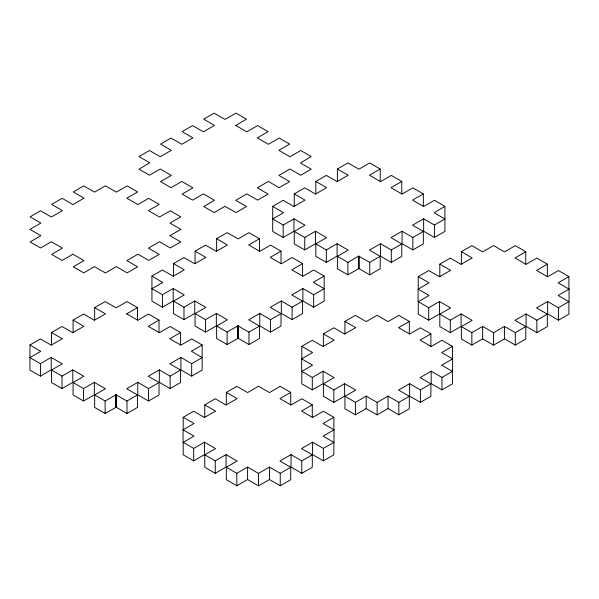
<?xml version="1.0" encoding="UTF-8"?>
<svg xmlns="http://www.w3.org/2000/svg" width="599" height="599" viewBox="0 0 599 599"><rect width="100%" height="100%" fill="white"/><g stroke="black" fill="none" stroke-linecap="round" stroke-linejoin="round"><path stroke-width="0.9" d="M235.736 125.423L246.518 119.201L236.036 113.151L224.954 119.373L214.172 113.151L203.69 119.201L214.472 125.423L203.39 131.825L192.608 125.603L182.126 131.653L192.908 137.875L181.826 144.277L171.044 138.047L160.562 144.104L171.344 150.327L160.262 156.728L149.48 150.499L138.998 156.549L149.78 162.778L138.998 169.173L149.48 175.222L160.262 169L171.344 175.402L160.562 181.624L171.044 187.674L181.826 181.452L192.908 187.846L182.126 194.076L192.608 200.126L203.39 193.904L214.472 200.298L203.69 206.528L214.172 212.578L224.954 206.348L236.036 212.578L246.518 206.528L235.736 200.298L246.818 193.904L257.6 200.126L268.082 194.076L257.3 187.846L268.382 181.452L279.164 187.674L289.646 181.624L278.864 175.402L289.946 169L300.728 175.222L311.21 169.173L300.428 162.95L311.21 156.549L300.728 150.499L289.946 156.728L278.864 150.327L289.646 144.104L279.164 138.047L268.382 144.277L257.3 137.875L268.082 131.653L257.6 125.603L246.818 131.825L235.707 125.408M169.914 235.721L180.898 229.38L169.966 223.068L180.748 216.845L170.266 210.796L159.484 217.018L148.402 210.623L159.184 204.394L148.702 198.344L137.92 204.573L126.838 198.172L137.62 191.942L127.138 185.892L116.356 192.122L105.424 185.81L94.492 192.122L83.71 185.892L73.228 191.942L84.01 198.172L72.928 204.573L62.146 198.344L51.664 204.394L62.446 210.623L51.364 217.018L40.582 210.796L30.1 216.845L40.882 223.068L29.95 229.38L40.882 235.692L30.1 241.921L40.582 247.971L51.364 241.741L62.446 248.143L51.664 254.373L62.146 260.423L72.928 254.193L84.01 260.595L73.228 266.817L83.71 272.867L94.492 266.645L105.424 272.957L116.356 266.645L127.138 272.867L137.62 266.817L126.838 260.595L137.98 254.163L148.702 260.423L159.184 254.373L148.402 248.143L159.484 241.741L170.266 247.971L180.748 241.921L169.966 235.692M29.95 357.438L29.95 344.994L40.433 338.944L51.215 345.166L62.296 338.764L51.514 332.542L51.514 344.994M51.514 332.542L61.996 326.492L72.779 332.715L83.86 326.32L73.078 320.091L73.078 332.542M73.078 320.091L83.561 314.041L94.343 320.263L105.424 313.869L94.642 307.639L94.642 320.091M94.642 307.639L105.125 301.589L116.206 307.819L126.988 301.589L137.47 307.639L137.47 320.091M151.936 288.516L151.936 276.072L162.419 270.022L173.201 276.244L184.282 269.842L173.5 263.62L173.5 276.072M173.5 263.62L183.983 257.57L194.765 263.792L205.846 257.398L195.064 251.168L195.064 263.62M195.064 251.168L205.547 245.118L216.329 251.34L227.41 244.946L216.628 238.716L216.628 251.168M216.628 238.716L227.111 232.667L238.192 238.896L248.974 232.667L259.457 238.716L259.457 251.168M272.695 218.8L272.695 206.348L283.177 200.298L293.959 206.528L305.041 200.126L294.259 193.904L294.259 206.348M294.259 193.904L304.741 187.846L315.523 194.076L326.605 187.674L315.823 181.452L315.823 193.904M315.823 181.452L326.305 175.402L337.087 181.624L348.169 175.222L337.387 169L337.387 181.452M337.387 169L347.869 162.95L358.951 169.173L369.733 162.95L380.215 169L380.215 181.452M29.95 357.618L40.433 363.668L51.215 357.438L51.215 369.89L40.433 376.12L29.95 370.062L29.95 357.618L40.732 351.388L29.95 344.994M151.936 288.696L162.419 294.745L173.201 288.516L173.201 300.968L162.419 307.197L151.936 301.14L151.936 288.696L162.718 282.466L151.936 276.072M272.695 218.972L283.177 225.022L293.959 218.8L293.959 231.251L283.177 237.474L272.695 231.424L272.695 218.972L283.477 212.75L272.695 206.348M126.688 313.869L137.47 307.639M259.457 238.716L248.675 244.946L259.756 251.34L270.538 245.118L281.021 251.168L281.021 263.62M380.215 169L369.433 175.222L380.515 181.624L391.297 175.402L401.779 181.452L401.779 193.904M51.514 370.062L61.996 376.12L72.779 369.89L72.779 382.342L61.996 388.564L51.514 382.514L51.514 370.062L62.296 363.84L51.215 357.438M173.5 301.14L183.983 307.197L194.765 300.968L194.765 313.419L183.983 319.641L173.5 313.591L173.5 301.14L184.282 294.918L173.201 288.516M294.259 231.424L304.741 237.474L315.523 231.251L315.523 243.703L304.741 249.925L294.259 243.875L294.259 231.424L305.041 225.202L293.959 218.8M159.035 332.542L159.035 320.091L148.252 326.32L159.334 332.715L170.116 326.492L180.599 332.542L180.599 344.994M281.021 251.168L270.239 257.398L281.32 263.792L292.102 257.57L302.585 263.62L302.585 276.072M401.779 181.452L390.997 187.674L402.079 194.076L412.861 187.846L423.343 193.904L423.343 206.348M73.078 382.514L83.561 388.564L94.343 382.342L94.343 394.793L83.561 401.016L73.078 394.966L73.078 382.514L83.86 376.292L72.779 369.89M195.064 313.591L205.547 319.641L216.329 313.419L216.329 325.871L205.547 332.093L195.064 326.043L195.064 313.591L205.846 307.369L194.765 300.968M315.823 243.875L326.305 249.925L337.087 243.703L337.087 256.147L326.305 262.377L315.823 256.327L315.823 243.875L326.605 237.646L315.523 231.251M180.599 332.542L169.817 338.764L180.898 345.166L191.68 338.944L202.162 344.994L202.162 357.438M302.585 263.62L291.803 269.842L302.884 276.244L313.666 270.022L324.149 276.072L324.149 288.516M423.343 193.904L412.561 200.126L423.643 206.528L434.425 200.298L444.907 206.348L444.907 218.8M137.77 382.342L137.77 394.793L148.552 401.016L159.035 394.966L159.035 382.514L148.552 388.564L137.77 382.342L126.688 388.744L137.47 394.966L137.47 407.417L126.988 413.467L116.206 407.238L105.125 413.467L94.642 407.417L94.642 394.966L105.424 388.744L94.343 382.342M259.756 313.419L259.756 325.871L270.538 332.093L281.021 326.043L281.021 313.591L270.538 319.641L259.756 313.419L248.675 319.821L259.457 326.043L259.457 338.495L248.974 344.545L238.192 338.315L227.111 344.545L216.628 338.495L216.628 326.043L227.41 319.821L216.329 313.419M380.515 243.703L380.515 256.147L391.297 262.377L401.779 256.327L401.779 243.875L391.297 249.925L380.515 243.703L369.433 250.097L380.215 256.327L380.215 268.771L369.733 274.821L358.951 268.599L347.869 274.821L337.387 268.771L337.387 256.327L348.169 250.097L337.087 243.703M94.642 394.966L105.125 401.016L115.907 394.793L126.988 401.016L137.47 394.966M202.162 344.994L191.381 351.216L202.162 357.618L202.162 370.062L191.68 376.12L180.898 369.89L180.898 357.438L191.68 363.668L202.162 357.618M159.334 369.89L159.334 382.342L170.116 388.564L180.599 382.514L180.599 370.062L170.116 376.12L159.334 369.89L148.252 376.292L159.035 382.514M180.898 357.438L169.817 363.84L180.599 370.062M216.628 326.043L227.111 332.093L237.893 325.871L248.974 332.093L259.457 326.043M324.149 276.072L313.367 282.294L324.149 288.696L324.149 301.14L313.666 307.197L302.884 300.968L302.884 288.516L313.666 294.745L324.149 288.696M337.387 256.327L347.869 262.377L358.651 256.147L369.733 262.377L380.215 256.327M444.907 206.348L434.125 212.75L444.907 218.972L444.907 231.424L434.425 237.474L423.643 231.251L423.643 218.8L434.425 225.022L444.907 218.972M281.32 300.968L281.32 313.419L292.102 319.641L302.585 313.591L302.585 301.14L292.102 307.197L281.32 300.968L270.239 307.369L281.021 313.591M302.884 288.516L291.803 294.918L302.585 301.14M402.079 231.251L402.079 243.703L412.861 249.925L423.343 243.875L423.343 231.424L412.861 237.474L402.079 231.251L390.997 237.646L401.779 243.875M423.643 218.8L412.561 225.202L423.343 231.424M418.252 289.055L418.252 276.603L428.734 270.553L439.516 276.775L450.598 270.381L439.816 264.152L439.816 276.603M439.816 264.152L450.298 258.102L461.08 264.331L472.162 257.929L461.38 251.707L461.38 264.152M461.38 251.707L471.862 245.657L482.644 251.879L493.576 245.568L504.508 251.879L515.29 245.657L525.772 251.707L525.772 264.152M301.806 358.771L301.806 346.327L312.289 340.269L323.071 346.499L334.152 340.097L323.37 333.875L323.37 346.327M323.37 333.875L333.853 327.825L344.635 334.047L355.716 327.646L344.934 321.423L344.934 333.875M344.934 321.423L355.417 315.373L366.199 321.596L377.13 315.284L388.062 321.596L398.844 315.373L409.327 321.423L409.327 333.875M183.204 429.738L183.204 417.286L193.687 411.236L204.469 417.466L215.55 411.064L204.768 404.842L204.768 417.286M204.768 404.842L215.251 398.784L226.033 405.014L237.114 398.612L226.332 392.39L226.332 404.842M226.332 392.39L236.815 386.34L247.597 392.562L258.528 386.25L269.46 392.562L280.242 386.34L290.725 392.39L290.725 404.842M418.102 301.589L418.102 289.145L429.034 282.833L418.252 276.603M301.656 371.313L301.656 358.861L312.588 352.549L301.806 346.327M183.054 442.272L183.054 429.827L193.986 423.515L183.204 417.286M418.252 301.679L428.734 307.729L439.516 301.507L439.516 313.951L428.734 320.18L418.252 314.131L418.252 301.679L429.034 295.457L418.102 289.145M301.806 371.395L312.289 377.445L323.071 371.223L323.071 383.674L312.289 389.897L301.806 383.847L301.806 371.395L312.588 365.173L301.656 358.861M183.204 442.361L193.687 448.411L204.469 442.189L204.469 454.641L193.687 460.863L183.204 454.813L183.204 442.361L193.986 436.139L183.054 429.827M525.772 251.707L514.99 257.929L526.072 264.331L536.854 258.102L547.336 264.152L547.336 276.603M409.327 321.423L398.545 327.646L409.626 334.047L420.408 327.825L430.891 333.875L430.891 346.327M290.725 392.39L279.943 398.612L291.024 405.014L301.806 398.784L312.289 404.842L312.289 417.286M439.816 314.131L450.298 320.18L461.08 313.951L461.08 326.403L450.298 332.632L439.816 326.575L439.816 314.131L450.598 307.901L439.516 301.507M323.37 383.847L333.853 389.897L344.635 383.674L344.635 396.126L333.853 402.348L323.37 396.298L323.37 383.847L334.152 377.625L323.071 371.223M204.768 454.813L215.251 460.863L226.033 454.641L226.033 467.085L215.251 473.315L204.768 467.265L204.768 454.813L215.55 448.584L204.469 442.189M547.336 264.152L536.554 270.381L547.636 276.775L558.418 270.553L568.9 276.603L568.9 289.055M430.891 333.875L420.109 340.097L431.19 346.499L441.972 340.269L452.455 346.327L452.455 358.771M312.289 404.842L301.507 411.064L312.588 417.466L323.37 411.236L333.853 417.286L333.853 429.738M526.072 313.951L526.072 326.403L536.854 332.632L547.336 326.575L547.336 314.131L536.854 320.18L526.072 313.951L514.99 320.353L525.772 326.575L525.772 339.027L515.29 345.076L504.508 338.854L493.576 345.166L482.644 338.854L471.862 345.076L461.38 339.027L461.38 326.575L472.162 320.353L461.08 313.951M409.626 383.674L409.626 396.126L420.408 402.348L430.891 396.298L430.891 383.847L420.408 389.897L409.626 383.674L398.545 390.076L409.327 396.298L409.327 408.75L398.844 414.8L388.062 408.57L377.13 414.882L366.199 408.57L355.417 414.8L344.934 408.75L344.934 396.298L355.716 390.076L344.635 383.674M291.084 454.604L279.943 461.035L290.725 467.265L290.725 479.709L280.242 485.759L269.46 479.537L258.528 485.849L247.597 479.537L236.815 485.759L226.332 479.709L226.332 467.265L237.114 461.035L226.033 454.641M461.38 326.575L471.862 332.632L482.644 326.403L493.576 332.715L504.508 326.403L515.29 332.632L525.772 326.575M568.9 276.603L558.118 282.833L569.05 289.145L569.05 301.589M344.934 396.298L355.417 402.348L366.199 396.126L377.13 402.438L388.062 396.126L398.844 402.348L409.327 396.298M452.455 346.327L441.673 352.549L452.604 358.861L452.604 371.313M226.332 467.265L236.815 473.315L247.597 467.085L258.528 473.397L269.46 467.085L280.242 473.315L290.725 467.265M333.853 417.286L323.071 423.515L334.002 429.827L334.002 442.272M547.636 301.507L547.636 313.951L558.418 320.18L568.9 314.131L568.9 301.679L558.418 307.729L547.636 301.507L536.554 307.901L547.336 314.131M569.05 289.145L558.118 295.457L568.9 301.679M431.19 371.223L431.19 383.674L441.972 389.897L452.455 383.847L452.455 371.395L441.972 377.445L431.19 371.223L420.109 377.625L430.891 383.847M452.604 358.861L441.673 365.173L452.455 371.395M312.588 442.189L312.588 454.641L323.37 460.863L333.853 454.813L333.853 442.361L323.37 448.411L312.588 442.189L301.507 448.584L312.289 454.813L312.289 467.265L301.806 473.315L291.024 467.085L291.024 454.641L301.806 460.863L312.289 454.813M334.002 429.827L323.071 436.139L333.853 442.361M159.035 320.091L148.552 314.041L137.77 320.263L126.651 313.846M558.418 307.729L558.418 320.18M536.854 320.18L536.854 332.632M515.29 332.632L515.29 345.076M504.508 326.403L504.508 338.854M493.576 332.715L493.576 345.166M482.644 326.403L482.644 338.854M471.862 332.632L471.862 345.076M450.298 320.18L450.298 332.632M441.972 377.445L441.972 389.897M434.425 225.022L434.425 237.474M428.734 307.729L428.734 320.18M420.408 389.897L420.408 402.348M412.861 237.474L412.861 249.925M398.844 402.348L398.844 414.8M391.297 249.925L391.297 262.377M388.062 396.126L388.062 408.57M377.13 402.438L377.13 414.882M369.733 262.377L369.733 274.821M366.199 396.126L366.199 408.57M358.951 256.147L358.951 268.599M358.801 256.237L358.801 268.689M358.651 256.147L358.651 268.599M355.417 402.348L355.417 414.8M347.869 262.377L347.869 274.821M333.853 389.897L333.853 402.348M326.305 249.925L326.305 262.377M323.37 448.411L323.37 460.863M313.666 294.745L313.666 307.197M312.289 377.445L312.289 389.897M304.741 237.474L304.741 249.925M301.806 460.863L301.806 473.315M292.102 307.197L292.102 319.641M283.177 225.022L283.177 237.474M280.242 473.315L280.242 485.759M270.538 319.641L270.538 332.093M269.46 467.085L269.46 479.537M258.528 473.397L258.528 485.849M248.974 332.093L248.974 344.545M247.597 467.085L247.597 479.537M238.192 325.871L238.192 338.315M238.043 325.953L238.043 338.405M237.893 325.871L237.893 338.315M236.815 473.315L236.815 485.759M227.111 332.093L227.111 344.545M215.251 460.863L215.251 473.315M205.547 319.641L205.547 332.093M193.687 448.411L193.687 460.863M191.68 363.668L191.68 376.12M183.983 307.197L183.983 319.641M170.116 376.12L170.116 388.564M162.419 294.745L162.419 307.197M148.552 388.564L148.552 401.016M126.988 401.016L126.988 413.467M116.206 394.793L116.206 407.238M116.056 394.876L116.056 407.327M115.907 394.793L115.907 407.238M105.125 401.016L105.125 413.467M83.561 388.564L83.561 401.016M61.996 376.12L61.996 388.564M40.433 363.668L40.433 376.12"/></g></svg>
